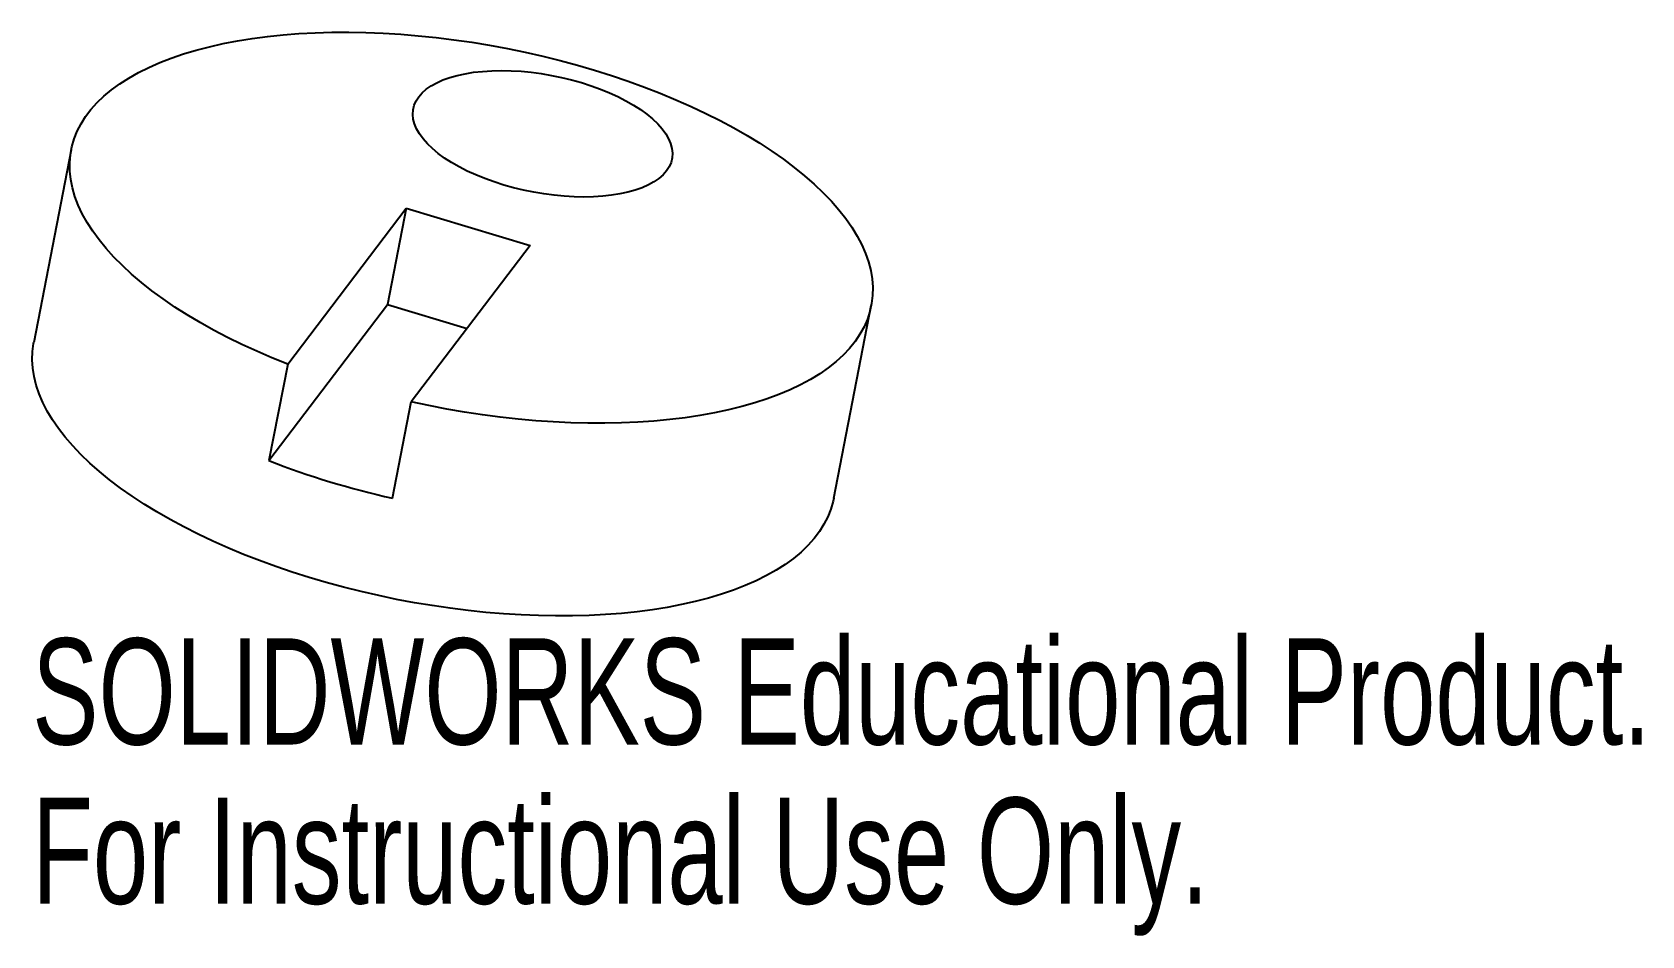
# Model space of a CAD drawing. Header units: millimetres. Extents: x -19.1 to 54.1, y -27.8 to 13.3.
import ezdxf

# ---------------------------------------------------------------- set-up
doc = ezdxf.new("R2010")
doc.units = ezdxf.units.MM
doc.styles.add('SLDTEXTSTYLE0', font='TXT', dxfattribs={"width": 0.7})

msp = doc.modelspace()

# ---------------------------------------------------------------- linework, layer by layer
at = {"color": 7, "linetype": 'Continuous', "lineweight": 25}
for p, q in [((-17.353, 7.933), (-19.062, -0.84)), ((-7.502, -1.831), (-2.106, 5.273)), ((-2.106, 5.273), (-2.961, 0.887)), ((-2.106, 5.273), (3.534, 3.584)), ((3.534, 3.584), (-1.877, -3.539)), ((-8.357, -6.218), (-2.961, 0.887)), ((-2.961, 0.887), (0.661, -0.198)), ((17.353, -7.933), (19.062, 0.84)), ((-7.502, -1.831), (-8.357, -6.218)), ((-2.731, -7.926), (-1.877, -3.539))]:
    msp.add_line(p, q, dxfattribs=at)
at = {"color": 7, "linetype": 'Continuous', "lineweight": 25, "flags": 128}
for points in [[(-7.502, -1.831), (-8.217, -1.542), (-8.913, -1.24), (-9.59, -0.928), (-10.246, -0.606), (-10.881, -0.273), (-11.492, 0.069), (-12.079, 0.419), (-12.64, 0.777), (-13.175, 1.142), (-13.682, 1.514), (-14.16, 1.891), (-14.608, 2.273), (-15.026, 2.66), (-15.413, 3.05), (-15.767, 3.442), (-16.088, 3.837), (-16.376, 4.232), (-16.63, 4.628), (-16.85, 5.023), (-17.034, 5.417), (-17.183, 5.809), (-17.296, 6.198), (-17.374, 6.584), (-17.415, 6.965), (-17.421, 7.341), (-17.39, 7.712), (-17.323, 8.075), (-17.22, 8.432), (-17.081, 8.78), (-16.907, 9.12), (-16.698, 9.451), (-16.455, 9.771), (-16.177, 10.081), (-15.865, 10.379), (-15.52, 10.666), (-15.143, 10.94), (-14.734, 11.201), (-14.295, 11.449), (-13.825, 11.683), (-13.327, 11.903), (-12.8, 12.107), (-12.247, 12.296), (-11.667, 12.47), (-11.063, 12.628), (-10.435, 12.769), (-9.785, 12.894), (-9.114, 13.002), (-8.423, 13.093), (-7.714, 13.167), (-6.988, 13.223), (-6.246, 13.262), (-5.491, 13.284), (-4.723, 13.288), (-3.943, 13.274), (-3.155, 13.242), (-2.358, 13.194), (-1.555, 13.127), (-0.747, 13.044), (0.063, 12.943), (0.876, 12.826), (1.688, 12.691), (2.499, 12.541), (3.307, 12.374), (4.109, 12.191), (4.905, 11.993), (5.694, 11.78), (6.472, 11.553), (7.24, 11.311), (7.995, 11.055), (8.736, 10.787), (9.461, 10.505), (10.169, 10.212), (10.859, 9.907), (11.529, 9.591), (12.178, 9.265), (12.804, 8.929), (13.407, 8.584), (13.985, 8.231), (14.537, 7.871), (15.063, 7.503), (15.56, 7.129), (16.027, 6.75), (16.465, 6.366), (16.872, 5.979), (17.248, 5.588), (17.591, 5.195), (17.901, 4.8), (18.177, 4.404), (18.419, 4.008), (18.626, 3.613), (18.798, 3.22), (18.935, 2.829), (19.036, 2.441), (19.101, 2.057), (19.13, 1.677), (19.123, 1.303), (19.079, 0.935), (19, 0.573), (18.885, 0.22), (18.734, -0.126), (18.548, -0.462), (18.327, -0.789), (18.071, -1.106), (17.781, -1.412), (17.458, -1.707), (17.102, -1.989), (16.714, -2.259), (16.294, -2.516), (15.844, -2.759), (15.364, -2.987), (14.856, -3.202), (14.32, -3.401), (13.757, -3.585), (13.169, -3.753), (12.557, -3.905), (11.921, -4.041), (11.264, -4.16), (10.585, -4.262), (9.888, -4.347), (9.173, -4.415), (8.441, -4.465), (7.695, -4.498), (6.935, -4.514), (6.162, -4.511), (5.38, -4.491), (4.588, -4.454), (3.789, -4.399), (2.984, -4.327), (2.175, -4.237), (1.364, -4.131), (0.551, -4.007), (-0.261, -3.868), (-1.071, -3.711), (-1.877, -3.539)], [(-1.539, 10.351), (-1.383, 10.528), (-1.192, 10.695), (-0.97, 10.848), (-0.716, 10.988), (-0.432, 11.114), (-0.12, 11.225), (0.218, 11.32), (0.579, 11.399), (0.963, 11.46), (1.365, 11.505), (1.785, 11.531), (2.219, 11.541), (2.664, 11.532), (3.119, 11.506), (3.579, 11.462), (4.043, 11.401), (4.507, 11.323), (4.968, 11.229), (5.424, 11.119), (5.872, 10.993), (6.31, 10.853), (6.733, 10.7), (7.14, 10.534), (7.529, 10.357), (7.896, 10.169), (8.24, 9.972), (8.558, 9.767), (8.849, 9.555), (9.111, 9.338), (9.342, 9.116), (9.54, 8.891), (9.705, 8.666), (9.836, 8.44), (9.931, 8.215), (9.99, 7.993), (10.013, 7.776), (9.999, 7.563), (9.949, 7.358), (9.863, 7.161), (9.742, 6.972), (9.585, 6.795), (9.395, 6.628), (9.172, 6.475), (8.918, 6.335), (8.634, 6.209), (8.323, 6.098), (7.985, 6.003), (7.623, 5.924), (7.24, 5.863), (6.837, 5.818), (6.418, 5.791), (5.984, 5.782), (5.538, 5.791), (5.084, 5.817), (4.624, 5.861), (4.16, 5.922), (3.696, 6), (3.234, 6.094), (2.778, 6.204), (2.33, 6.33), (1.893, 6.47), (1.47, 6.623), (1.063, 6.789), (0.674, 6.966), (0.307, 7.154), (-0.037, 7.351), (-0.356, 7.556), (-0.647, 7.768), (-0.908, 7.985), (-1.139, 8.207), (-1.338, 8.432), (-1.503, 8.657), (-1.633, 8.883), (-1.728, 9.108), (-1.787, 9.33), (-1.81, 9.547), (-1.796, 9.76), (-1.746, 9.965), (-1.66, 10.162), (-1.539, 10.351)], [(17.353, -7.933), (17.325, -8.068), (17.222, -8.426), (17.084, -8.775), (16.91, -9.116), (16.701, -9.447), (16.457, -9.768), (16.179, -10.079), (15.866, -10.378), (15.521, -10.665), (15.143, -10.94), (14.734, -11.202), (14.293, -11.45), (13.822, -11.684), (13.323, -11.904), (12.795, -12.109), (12.24, -12.299), (11.658, -12.473), (11.053, -12.63), (10.423, -12.772), (9.771, -12.897), (9.098, -13.004), (8.405, -13.095), (7.694, -13.169), (6.966, -13.225), (6.222, -13.263), (5.465, -13.284), (4.694, -13.287), (3.913, -13.273), (3.122, -13.241), (2.324, -13.191), (1.519, -13.124), (0.709, -13.039), (-0.104, -12.938), (-0.918, -12.819), (-1.732, -12.684), (-2.544, -12.532), (-3.353, -12.364), (-4.157, -12.18), (-4.955, -11.98), (-5.744, -11.766), (-6.524, -11.537), (-7.292, -11.294), (-8.048, -11.037), (-8.789, -10.766), (-9.515, -10.484), (-10.223, -10.189), (-10.913, -9.882), (-11.583, -9.565), (-12.231, -9.237), (-12.857, -8.9), (-13.459, -8.553), (-14.036, -8.199), (-14.587, -7.837), (-15.111, -7.468), (-15.606, -7.093), (-16.072, -6.712), (-16.508, -6.327), (-16.913, -5.938), (-17.286, -5.546), (-17.626, -5.152), (-17.933, -4.756), (-18.206, -4.36), (-18.445, -3.963), (-18.648, -3.567), (-18.817, -3.173), (-18.949, -2.782), (-19.046, -2.393), (-19.107, -2.009), (-19.131, -1.629), (-19.119, -1.255), (-19.071, -0.887), (-19.062, -0.84)]]:
    msp.add_lwpolyline(points, dxfattribs=at)
at = {"color": 7, "linetype": 'Continuous', "lineweight": 25}
msp.add_arc((5.661, 29.831), 38.678, 248.75147, 257.46925, dxfattribs=at)

# ---------------------------------------------------------------- texts
at = {"color": 7, "linetype": 'Continuous', "char_height": 4.83362, "attachment_point": 1, "style": 'SLDTEXTSTYLE0'}
for s, insert in [('SOLIDWORKS Educational Product.', (-19.131, -14.307)), ('For Instructional Use Only.', (-19.131, -21.557))]:
    msp.add_mtext(s, dxfattribs=dict(at, insert=insert))

doc.saveas('drawing.dxf')
